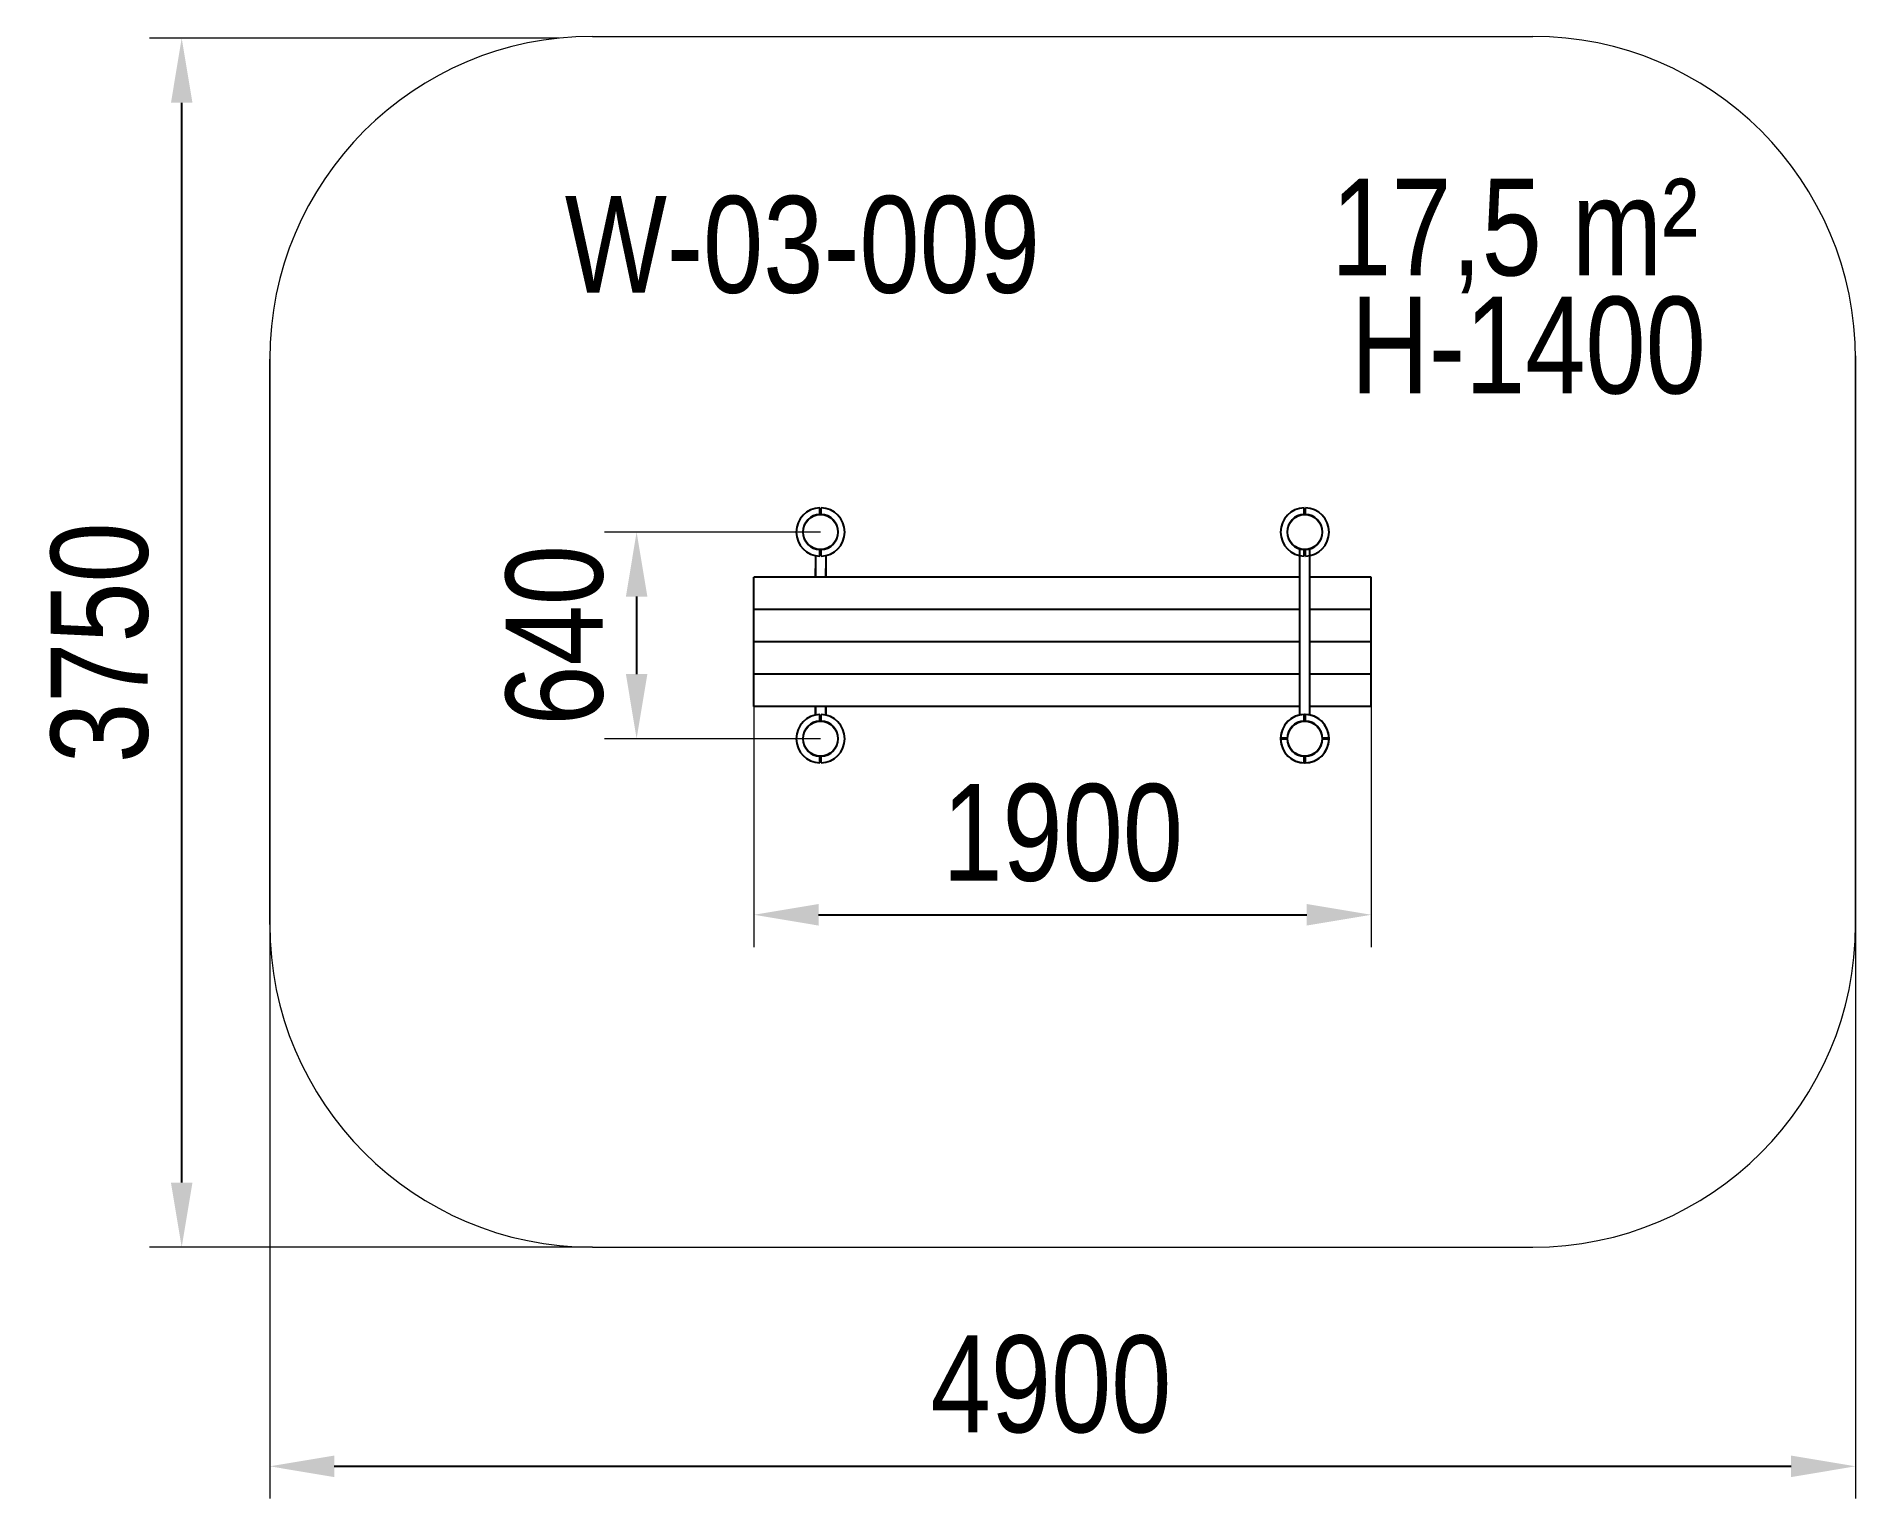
# Model space of a CAD drawing. Header units: millimetres. Extents: x -2846 to 2789, y -2526 to 2002.
import ezdxf

# ---------------------------------------------------------------- set-up
doc = ezdxf.new("R2010")
doc.units = ezdxf.units.MM
for name, color, linetype in [('DIKOM_АРТИКУЛ', 7, 'Continuous'), ('DIKOM_ЗОНА', 80, 'Continuous'), ('DIKOM_ОБЪЕКТ', 7, 'Continuous'), ('DIKOM_РАЗМЕР_ЗОНА', 7, 'Continuous'), ('DIKOM_РАЗМЕР_ОБЪЕКТА', 7, 'Continuous')]:
    doc.layers.add(name, color=color, linetype=linetype)
doc.styles.add('style1', font='arial.ttf', dxfattribs={"width": 0.8})
doc.dimstyles.new('1-50', dxfattribs={"dimtxt": 300, "dimasz": 200, "dimexe": 100, "dimexo": 0, "dimgap": 100, "dimtad": 1, "dimdec": 0, "dimtxsty": 'style1', "dimcen": 0, "dimclrd": 7, "dimclre": 7, "dimadec": 1, "dimazin": 2, "dimtfac": 1, "dimtdec": 0, "dimtmove": 0, "dimatfit": 3, "dimfxl": 0, "dimlwd": 25, "dimlwe": 18, "dimarcsym": 0})

# ---------------------------------------------------------------- blocks, each defined once
blk = doc.blocks.new('*D0')
at = {"layer": 'Defpoints', "color": 0, "transparency": 16777216}
for p in [(-2395.8, 1996.7), (-1228.1, 1996.7), (-1123.2, -1747.6)]:
    blk.add_point(p, dxfattribs=at)
at = {"layer": 'DIKOM_РАЗМЕР_ЗОНА', "color": 7, "lineweight": 18, "transparency": 16777216}
for p, q in [((-1228.1, 1996.7), (-2495.8, 1996.7)), ((-1123.2, -1747.6), (-2495.8, -1747.6))]:
    blk.add_line(p, q, dxfattribs=at)
at = {"layer": 'DIKOM_РАЗМЕР_ЗОНА', "color": 7, "lineweight": 25, "transparency": 16777216}
blk.add_line((-2395.8, -1547.6), (-2395.8, 1796.7), dxfattribs=at)
at = {"layer": 'DIKOM_РАЗМЕР_ЗОНА', "color": 7, "transparency": 16777216}
for points in [[(-2429.1, 1796.7), (-2362.5, 1796.7), (-2395.8, 1996.7)], [(-2429.1, -1547.6), (-2362.5, -1547.6), (-2395.8, -1747.6)]]:
    blk.add_solid(points, dxfattribs=at)
at = {"layer": 'DIKOM_РАЗМЕР_ЗОНА', "color": 0, "transparency": 16777216, "insert": (-2649.1, 124.5), "char_height": 300, "attachment_point": 5, "rotation": 90, "style": 'style1'}
blk.add_mtext('3750', dxfattribs=at)
blk = doc.blocks.new('*D1')
at = {"layer": 'Defpoints', "color": 0, "transparency": 16777216}
for p in [(-623.3, -72.7), (1288.7, -72.7), (1288.7, -718.1)]:
    blk.add_point(p, dxfattribs=at)
at = {"layer": 'DIKOM_РАЗМЕР_ОБЪЕКТА', "color": 7, "lineweight": 18, "transparency": 16777216}
for p, q in [((-623.3, -72.7), (-623.3, -818.1)), ((1288.7, -72.7), (1288.7, -818.1))]:
    blk.add_line(p, q, dxfattribs=at)
at = {"layer": 'DIKOM_РАЗМЕР_ОБЪЕКТА', "color": 7, "lineweight": 25, "transparency": 16777216}
blk.add_line((-423.3, -718.1), (1088.7, -718.1), dxfattribs=at)
at = {"layer": 'DIKOM_РАЗМЕР_ОБЪЕКТА', "color": 7, "transparency": 16777216}
for points in [[(-423.3, -684.8), (-423.3, -751.5), (-623.3, -718.1)], [(1088.7, -684.8), (1088.7, -751.5), (1288.7, -718.1)]]:
    blk.add_solid(points, dxfattribs=at)
at = {"layer": 'DIKOM_РАЗМЕР_ОБЪЕКТА', "color": 0, "transparency": 16777216, "insert": (332.7, -465), "char_height": 300, "attachment_point": 5, "style": 'style1'}
blk.add_mtext('1900', dxfattribs=at)
blk = doc.blocks.new('*D2')
at = {"layer": 'Defpoints', "color": 0, "transparency": 16777216}
for p in [(-417.3, 467.3), (-986.8, -172.7), (-417.3, -172.7)]:
    blk.add_point(p, dxfattribs=at)
at = {"layer": 'DIKOM_РАЗМЕР_ОБЪЕКТА', "color": 7, "lineweight": 18, "transparency": 16777216}
for p, q in [((-417.3, 467.3), (-1086.8, 467.3)), ((-417.3, -172.7), (-1086.8, -172.7))]:
    blk.add_line(p, q, dxfattribs=at)
at = {"layer": 'DIKOM_РАЗМЕР_ОБЪЕКТА', "color": 7, "lineweight": 25, "transparency": 16777216}
blk.add_line((-986.8, 267.3), (-986.8, 27.3), dxfattribs=at)
at = {"layer": 'DIKOM_РАЗМЕР_ОБЪЕКТА', "color": 7, "transparency": 16777216}
for points in [[(-1020.1, 267.3), (-953.5, 267.3), (-986.8, 467.3)], [(-1020.1, 27.3), (-953.5, 27.3), (-986.8, -172.7)]]:
    blk.add_solid(points, dxfattribs=at)
at = {"layer": 'DIKOM_РАЗМЕР_ОБЪЕКТА', "color": 0, "transparency": 16777216, "insert": (-1240, 147.3), "char_height": 300, "attachment_point": 5, "rotation": 90, "style": 'style1'}
blk.add_mtext('640', dxfattribs=at)
blk = doc.blocks.new('*D3')
at = {"layer": 'Defpoints', "color": 0, "transparency": 16777216}
for p in [(-2123.3, 1002.2), (2788.7, 1013), (2788.7, -2426.1)]:
    blk.add_point(p, dxfattribs=at)
at = {"layer": 'DIKOM_РАЗМЕР_ЗОНА', "color": 7, "lineweight": 18, "transparency": 16777216}
for p, q in [((-2123.3, 1002.2), (-2123.3, -2526.1)), ((2788.7, 1013), (2788.7, -2526.1))]:
    blk.add_line(p, q, dxfattribs=at)
at = {"layer": 'DIKOM_РАЗМЕР_ЗОНА', "color": 7, "lineweight": 25, "transparency": 16777216}
blk.add_line((-1923.3, -2426.1), (2588.7, -2426.1), dxfattribs=at)
at = {"layer": 'DIKOM_РАЗМЕР_ЗОНА', "color": 7, "transparency": 16777216}
for points in [[(-1923.3, -2392.8), (-1923.3, -2459.5), (-2123.3, -2426.1)], [(2588.7, -2392.8), (2588.7, -2459.5), (2788.7, -2426.1)]]:
    blk.add_solid(points, dxfattribs=at)
at = {"layer": 'DIKOM_РАЗМЕР_ЗОНА', "color": 0, "transparency": 16777216, "insert": (296.7, -2173), "char_height": 300, "attachment_point": 5, "style": 'style1'}
blk.add_mtext('4900', dxfattribs=at)

msp = doc.modelspace()

# ---------------------------------------------------------------- linework, layer by layer
at = {"layer": 'DIKOM_ЗОНА', "color": 3, "lineweight": 15}
for p, q in [((-1123.3, 2002.2), (1788.7, 2002.2)), ((-2123.3, -747.7), (-2123.3, 1002.2)), ((2788.7, -747.7), (2788.7, 1002.2)), ((-1123.2, -1747.6), (1788.7, -1747.6))]:
    msp.add_line(p, q, dxfattribs=at)
for centre, start, end in [((-1123.3, 1002.2), 90, 180), ((1788.7, 1002.2), 0, 90), ((-1123.2, -747.6), 180.0038, 270.0038), ((1788.7, -747.6), 269.9962, 359.9962)]:
    msp.add_arc(centre, 1000, start, end, dxfattribs=at)
at = {"layer": 'DIKOM_ОБЪЕКТ'}
for p, q in [((-419.3, 521.8), (-419.3, 542.3)), ((-415.3, 521.8), (-415.3, 542.3)), ((1080.7, 521.8), (1080.7, 542.3)), ((1084.7, 521.8), (1084.7, 542.3)), ((-419.3, 392.3), (-419.3, 412.8)), ((-415.3, 412.3), (-419.3, 412.3)), ((-415.3, 392.3), (-415.3, 412.8)), ((1066.7, 417.3), (1066.7, -99.4)), ((1080.7, 392.3), (1080.7, 412.8)), ((1084.7, 412.3), (1080.7, 412.3)), ((1084.7, 392.3), (1084.7, 412.8)), ((1098.7, -99.4), (1098.7, 417.3)), ((-433.3, 394), (-433.3, 327.3)), ((-433.3, 327.3), (-433.3, 354)), ((-401.3, 394), (-401.3, 327.3)), ((-401.3, 327.3), (-401.3, 354)), ((1066.7, 327.3), (-623.3, 327.3)), ((-623.3, -72.7), (-623.3, 327.3)), ((1066.7, 327.3), (1066.7, -72.7)), ((1098.7, -72.7), (1098.7, 327.3)), ((1288.7, 327.3), (1098.7, 327.3)), ((1288.7, -72.7), (1288.7, 327.3)), ((1066.7, 227.3), (-623.3, 227.3)), ((1288.7, 227.3), (1098.7, 227.3)), ((1066.7, 127.3), (-623.3, 127.3)), ((1288.7, 127.3), (1098.7, 127.3)), ((1066.7, 27.3), (-623.3, 27.3)), ((1288.7, 27.3), (1098.7, 27.3)), ((1066.7, -72.7), (-623.3, -72.7)), ((-433.3, -99.4), (-433.3, -72.7)), ((-433.3, -72.7), (-433.3, -97.7)), ((-419.3, -118.2), (-419.3, -97.7)), ((-415.3, -118.2), (-415.3, -97.7)), ((-401.3, -99.4), (-401.3, -72.7)), ((-401.3, -72.7), (-401.3, -97.7)), ((1080.7, -118.2), (1080.7, -97.7)), ((1080.7, -118.2), (1080.7, -97.7)), ((1084.7, -118.2), (1084.7, -97.7)), ((1084.7, -118.2), (1084.7, -97.7)), ((1288.7, -72.7), (1098.7, -72.7)), ((1028.2, -170.7), (1007.7, -170.7)), ((1028.2, -170.7), (1007.7, -170.7)), ((1028.2, -170.7), (1007.7, -170.7)), ((1028.2, -170.7), (1007.7, -170.7)), ((1028.2, -170.7), (1007.7, -170.7)), ((1028.2, -174.7), (1007.7, -174.7)), ((1028.2, -174.7), (1007.7, -174.7)), ((1028.2, -174.7), (1007.7, -174.7)), ((1028.2, -174.7), (1007.7, -174.7)), ((1028.2, -174.7), (1007.7, -174.7)), ((1157.7, -170.7), (1137.2, -170.7)), ((1157.7, -170.7), (1137.2, -170.7)), ((1157.7, -170.7), (1137.2, -170.7)), ((1157.7, -170.7), (1137.2, -170.7)), ((1157.7, -170.7), (1137.2, -170.7)), ((1157.7, -174.7), (1137.2, -174.7)), ((1157.7, -174.7), (1137.2, -174.7)), ((1157.7, -174.7), (1137.2, -174.7)), ((1157.7, -174.7), (1137.2, -174.7)), ((1157.7, -174.7), (1137.2, -174.7)), ((1137.7, -170.7), (1137.7, -174.7)), ((1137.7, -170.7), (1137.7, -174.7)), ((1137.7, -170.7), (1137.7, -174.7)), ((1137.7, -170.7), (1137.7, -174.7)), ((1137.7, -170.7), (1137.7, -174.7)), ((-419.3, -247.7), (-419.3, -227.2)), ((-419.3, -247.7), (-419.3, -227.2)), ((-415.3, -227.7), (-419.3, -227.7)), ((-415.3, -227.7), (-419.3, -227.7)), ((-415.3, -247.7), (-415.3, -227.2)), ((-415.3, -247.7), (-415.3, -227.2)), ((1080.7, -247.7), (1080.7, -227.2)), ((1080.7, -247.7), (1080.7, -227.2)), ((1080.7, -247.7), (1080.7, -227.2)), ((1084.7, -227.7), (1080.7, -227.7)), ((1084.7, -227.7), (1080.7, -227.7)), ((1084.7, -227.7), (1080.7, -227.7)), ((1084.7, -247.7), (1084.7, -227.2)), ((1084.7, -247.7), (1084.7, -227.2)), ((1084.7, -247.7), (1084.7, -227.2))]:
    msp.add_line(p, q, dxfattribs=at)
for centre in [(-417.3, 467.3), (1082.7, 467.3), (-417.3, -172.7), (1082.7, -172.7)]:
    msp.add_circle(centre, 54, dxfattribs=at)
for centre, radius, start, end in [((-417.3, 467.3), 75, 91.5281, 268.4719), ((-417.3, 467.3), 54.5, 92.1031, 267.8969), ((-417.3, 467.3), 75, 271.5281, 88.4719), ((-417.3, 467.3), 54.5, 272.1031, 87.8969), ((1082.7, 467.3), 75, 91.5281, 268.4719), ((1082.7, 467.3), 54.5, 92.1031, 267.8969), ((1082.7, 467.3), 75, 271.5281, 88.4719), ((1082.7, 467.3), 54.5, 272.1031, 87.8969), ((-417.3, -172.7), 75, 91.5281, 268.4719), ((-417.3, -172.7), 75, 271.5281, 88.4719), ((1082.7, -172.7), 75, 91.5281, 268.4719), ((1082.7, -172.7), 75, 1.5281, 178.4719), ((1082.7, -172.7), 75, 1.5281, 178.4719), ((1082.7, -172.7), 75, 271.5281, 88.4719), ((-417.3, -172.7), 54.5, 92.1031, 267.8969), ((-417.3, -172.7), 54.5, 272.1031, 87.8969), ((1082.7, -172.7), 54.5, 92.1031, 267.8969), ((1082.7, -172.7), 54.5, 2.1031, 177.8969), ((1082.7, -172.7), 54.5, 2.1031, 177.8969), ((1082.7, -172.7), 54.5, 2.1031, 177.8969), ((1082.7, -172.7), 54.5, 272.1031, 87.8969), ((1082.7, -172.7), 75, 181.5281, 358.4719), ((1082.7, -172.7), 75, 181.5281, 358.4719), ((1082.7, -172.7), 54.5, 182.1031, 357.8969), ((1082.7, -172.7), 54.5, 182.1031, 357.8969), ((1082.7, -172.7), 54.5, 182.1031, 357.8969)]:
    msp.add_arc(centre, radius, start, end, dxfattribs=at)

# ---------------------------------------------------------------- texts
at = {"layer": 'DIKOM_АРТИКУЛ', "color": 7, "linetype": 'Continuous', "lineweight": 15, "insert": (-1209.3, 1508.1), "char_height": 300, "width": 2314.7, "attachment_point": 1, "style": 'style1'}
msp.add_mtext('W-03-009', dxfattribs=at)
at = {"layer": 'DIKOM_РАЗМЕР_ОБЪЕКТА', "char_height": 300, "width": 2314.7, "attachment_point": 1, "style": 'style1'}
for s, insert in [('17,5 m²', (1164.3, 1561.9)), ('H-1400', (1225.3, 1196.3))]:
    msp.add_mtext(s, dxfattribs=dict(at, insert=insert))

# ---------------------------------------------------------------- dimensions: what is measured, and where the dimension line sits
at = {"layer": 'DIKOM_РАЗМЕР_ЗОНА'}
dim = msp.add_linear_dim(base=(-2395.8, 1996.7), p1=(-1123.2, -1747.6), p2=(-1228.1, 1996.7), angle=90, text='3750', dimstyle='1-50', dxfattribs=at)
dim.commit()
dim.dimension.update_dxf_attribs({"geometry": '*D0', "text_midpoint": (-2395.8, 124.5), "dimtype": 160})
dim = msp.add_linear_dim(base=(2788.7, -2426.1), p1=(-2123.3, 1002.2), p2=(2788.7, 1013), text='4900', dimstyle='1-50', dxfattribs=at)
dim.commit()
dim.dimension.update_dxf_attribs({"geometry": '*D3', "text_midpoint": (296.7, -2426.1), "dimtype": 160})
at = {"layer": 'DIKOM_РАЗМЕР_ОБЪЕКТА'}
dim = msp.add_linear_dim(base=(-986.8, -172.7), p1=(-417.3, 467.3), p2=(-417.3, -172.7), angle=90, dimstyle='1-50', dxfattribs=at)
dim.commit()
dim.dimension.update_dxf_attribs({"geometry": '*D2', "text_midpoint": (-986.8, 147.3), "dimtype": 160})
dim = msp.add_linear_dim(base=(1288.7, -718.1), p1=(-623.3, -72.7), p2=(1288.7, -72.7), text='1900', dimstyle='1-50', dxfattribs=at)
dim.commit()
dim.dimension.update_dxf_attribs({"geometry": '*D1', "text_midpoint": (332.7, -718.1), "dimtype": 160})

doc.saveas('drawing.dxf')
